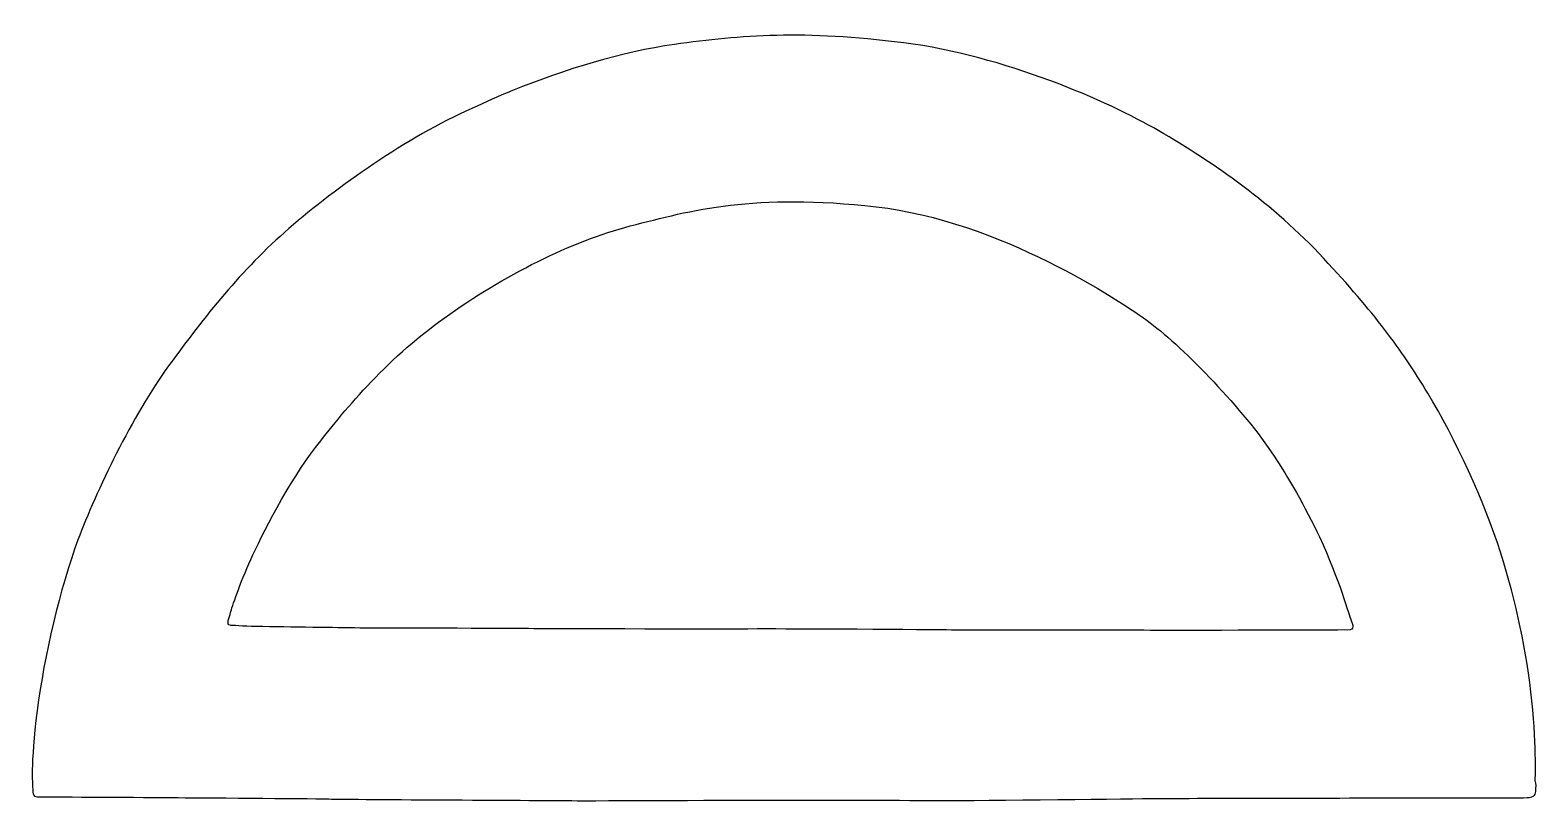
# Model space of a CAD drawing. Header units: centimetres. Extents: x -6.9 to 6.9, y -3.5 to 3.5.
import ezdxf

# ---------------------------------------------------------------- set-up
doc = ezdxf.new("R2010")
doc.units = ezdxf.units.CM
doc.header["$MEASUREMENT"] = 0
doc.layers.add('Camada 1', color=7, linetype='Continuous')

msp = doc.modelspace()

# ---------------------------------------------------------------- linework, layer by layer
at = {"layer": 'Camada 1'}
for points, knots in [([(5.71603, -3.46333), (5.37699, -3.46534), (3.60288, -3.46743), (3.32848, -3.47008), (3.32848, -3.47008), (3.05403, -3.4727), (1.61096, -3.49082), (1.35337, -3.48812), (1.35337, -3.48812), (1.09572, -3.48534), (0.14877, -3.48375), (-0.09205, -3.48391), (-0.09205, -3.48391), (-0.33293, -3.4841), (-1.74768, -3.49127), (-1.93538, -3.48925), (-1.93538, -3.48925), (-2.12294, -3.48724), (-3.92693, -3.47935), (-4.15375, -3.47401), (-4.15375, -3.47401), (-4.38066, -3.46867), (-5.35528, -3.46393), (-5.57668, -3.46147), (-5.57668, -3.46147), (-5.79808, -3.45919), (-6.68034, -3.45464), (-6.75307, -3.45464), (-6.75307, -3.45464), (-6.81546, -3.45456), (-6.84856, -3.462), (-6.85075, -3.41154), (-6.85075, -3.41154), (-6.85295, -3.36098), (-6.87607, -3.17005), (-6.81194, -2.66893), (-6.81194, -2.66893), (-6.7478, -2.16786), (-6.60395, -1.55265), (-6.43959, -1.11151), (-6.43959, -1.11151), (-6.27523, -0.67045), (-5.94291, 0.02395), (-5.61303, 0.47467), (-5.61303, 0.47467), (-5.28325, 0.92533), (-4.95382, 1.3479), (-4.51556, 1.72721), (-4.51556, 1.72721), (-4.07733, 2.10654), (-3.44511, 2.55671), (-2.84826, 2.82216), (-2.84826, 2.82216), (-2.71719, 2.88061), (-2.61135, 2.93135), (-2.47713, 2.9853), (-2.47713, 2.9853), (-2.0004, 3.17649), (-1.48097, 3.33815), (-1.00152, 3.40517), (-1.00152, 3.40517), (-0.38716, 3.491), (0.17638, 3.53561), (1.09123, 3.41927), (1.09123, 3.41927), (2.00589, 3.30283), (2.94937, 2.8891), (3.41615, 2.61777), (3.41615, 2.61777), (3.91717, 2.32652), (4.45665, 1.9534), (4.91906, 1.45511), (4.91906, 1.45511), (5.38166, 0.95685), (5.6219, 0.63458), (5.86971, 0.22546), (5.86971, 0.22546), (6.11749, -0.18369), (6.38853, -0.76686), (6.53204, -1.22533), (6.53204, -1.22533), (6.67576, -1.68383), (6.77249, -2.13134), (6.81803, -2.58029), (6.81803, -2.58029), (6.86372, -3.02924), (6.84811, -3.31133), (6.84811, -3.31133), (6.84811, -3.31133), (6.84811, -3.31133), (6.86036, -3.34086), (6.8557, -3.37872), (6.8557, -3.37872), (6.85115, -3.41648), (6.86345, -3.45029), (6.79395, -3.46011), (6.79395, -3.46011), (6.72439, -3.46981), (6.05507, -3.46129), (5.71603, -3.46333)], [0, 0, 0, 0, 0.03846154, 0.03846154, 0.03846154, 0.03846154, 0.07692308, 0.07692308, 0.07692308, 0.07692308, 0.11538462, 0.11538462, 0.11538462, 0.11538462, 0.15384615, 0.15384615, 0.15384615, 0.15384615, 0.19230769, 0.19230769, 0.19230769, 0.19230769, 0.23076923, 0.23076923, 0.23076923, 0.23076923, 0.26923077, 0.26923077, 0.26923077, 0.26923077, 0.30769231, 0.30769231, 0.30769231, 0.30769231, 0.34615385, 0.34615385, 0.34615385, 0.34615385, 0.38461538, 0.38461538, 0.38461538, 0.38461538, 0.42307692, 0.42307692, 0.42307692, 0.42307692, 0.46153846, 0.46153846, 0.46153846, 0.46153846, 0.5, 0.5, 0.5, 0.5, 0.53846154, 0.53846154, 0.53846154, 0.53846154, 0.57692308, 0.57692308, 0.57692308, 0.57692308, 0.61538462, 0.61538462, 0.61538462, 0.61538462, 0.65384615, 0.65384615, 0.65384615, 0.65384615, 0.69230769, 0.69230769, 0.69230769, 0.69230769, 0.73076923, 0.73076923, 0.73076923, 0.73076923, 0.76923077, 0.76923077, 0.76923077, 0.76923077, 0.80769231, 0.80769231, 0.80769231, 0.80769231, 0.84615385, 0.84615385, 0.84615385, 0.84615385, 0.88461538, 0.88461538, 0.88461538, 0.88461538, 0.92307692, 0.92307692, 0.92307692, 0.92307692, 1, 1, 1, 1]), ([(-3.91583, -1.91509), (-3.73676, -1.91998), (-2.48719, -1.91631), (-2.33039, -1.92086), (-2.33039, -1.92086), (-2.17354, -1.92525), (-0.37239, -1.92499), (-0.19314, -1.92419), (-0.19314, -1.92419), (-0.01388, -1.92332), (1.34475, -1.92946), (1.52689, -1.93419), (1.52689, -1.93419), (1.70895, -1.93893), (3.10952, -1.93427), (3.3364, -1.93673), (3.3364, -1.93673), (3.56331, -1.93911), (5.06492, -1.93281), (5.13784, -1.9335), (5.13784, -1.9335), (5.21065, -1.93437), (5.18584, -1.88355), (5.16673, -1.83851), (5.16673, -1.83851), (5.15572, -1.81274), (5.06291, -1.47185), (4.88148, -1.08556), (4.88148, -1.08556), (4.75297, -0.81143), (4.58568, -0.52607), (4.46839, -0.34811), (4.46839, -0.34811), (4.19285, 0.06969), (3.6498, 0.63344), (3.33843, 0.86665), (3.33843, 0.86665), (3.059, 1.07604), (1.95603, 1.79817), (0.83976, 1.92493), (0.83976, 1.92493), (-0.2766, 2.05174), (-0.84286, 1.89543), (-1.40309, 1.74996), (-1.40309, 1.74996), (-1.94162, 1.60997), (-2.55363, 1.30244), (-3.10121, 0.91038), (-3.10121, 0.91038), (-3.64879, 0.51832), (-4.0322, 0.04289), (-4.27358, -0.26847), (-4.27358, -0.26847), (-4.51496, -0.57991), (-4.76692, -1.07624), (-4.86437, -1.29093), (-4.86437, -1.29093), (-4.9619, -1.50575), (-5.03714, -1.73093), (-5.04818, -1.77501), (-5.04818, -1.77501), (-5.05913, -1.81906), (-5.09136, -1.886), (-5.05149, -1.89066), (-5.05149, -1.89066), (-5.0394, -1.89206), (-4.93724, -1.89862), (-4.81003, -1.90143), (-4.81003, -1.90143), (-4.51538, -1.90782), (-4.04095, -1.91176), (-3.91583, -1.91509)], [0, 0, 0, 0, 0.05263158, 0.05263158, 0.05263158, 0.05263158, 0.10526316, 0.10526316, 0.10526316, 0.10526316, 0.15789474, 0.15789474, 0.15789474, 0.15789474, 0.21052632, 0.21052632, 0.21052632, 0.21052632, 0.26315789, 0.26315789, 0.26315789, 0.26315789, 0.31578947, 0.31578947, 0.31578947, 0.31578947, 0.36842105, 0.36842105, 0.36842105, 0.36842105, 0.42105263, 0.42105263, 0.42105263, 0.42105263, 0.47368421, 0.47368421, 0.47368421, 0.47368421, 0.52631579, 0.52631579, 0.52631579, 0.52631579, 0.57894737, 0.57894737, 0.57894737, 0.57894737, 0.63157895, 0.63157895, 0.63157895, 0.63157895, 0.68421053, 0.68421053, 0.68421053, 0.68421053, 0.73684211, 0.73684211, 0.73684211, 0.73684211, 0.78947368, 0.78947368, 0.78947368, 0.78947368, 0.84210526, 0.84210526, 0.84210526, 0.84210526, 0.89473684, 0.89473684, 0.89473684, 0.89473684, 1, 1, 1, 1])]:
    msp.add_open_spline(points, degree=3, knots=knots, dxfattribs=at)

doc.saveas('drawing.dxf')
